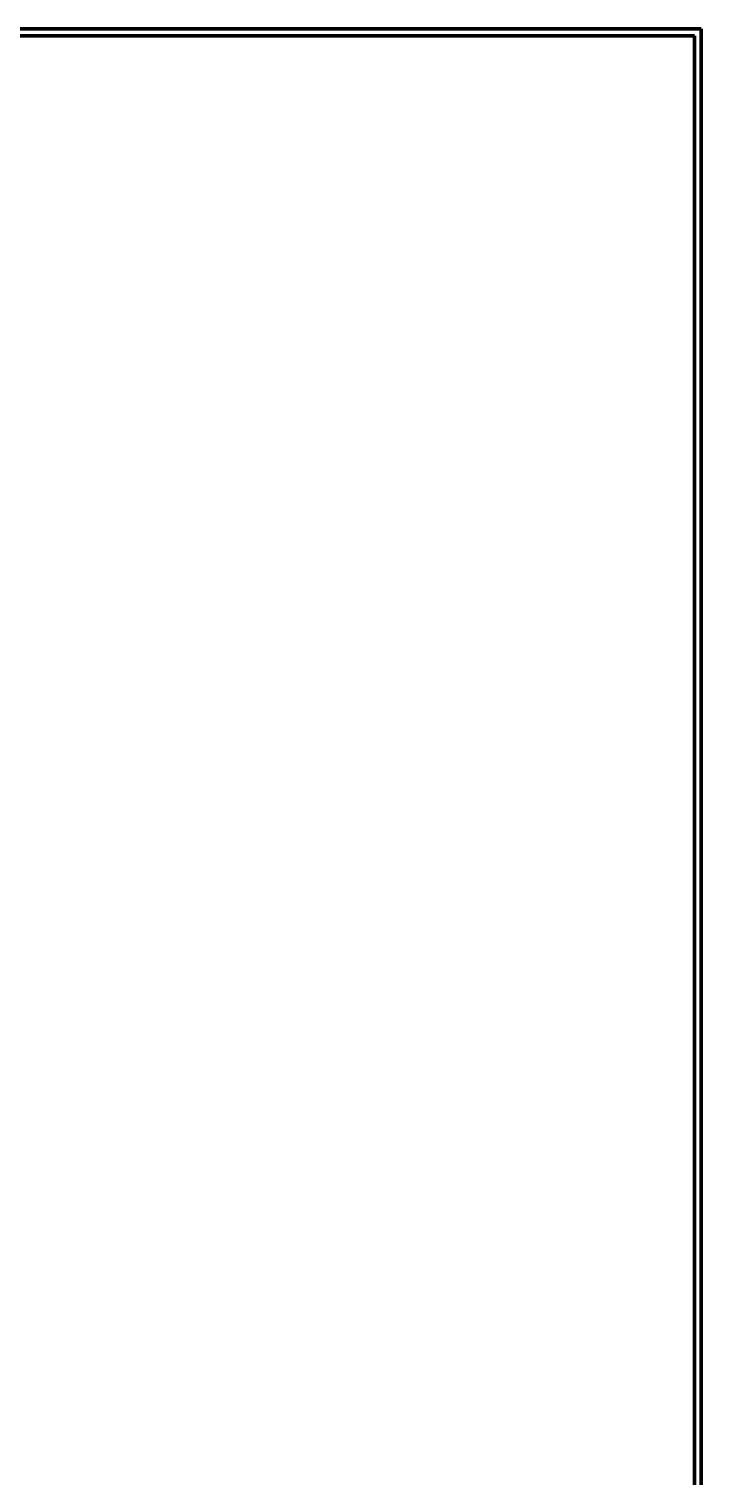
# Model space of a CAD drawing. Header units: millimetres. Extents: x 0 to 4.76, y 0 to 6.67.
# Drawn here: x 3.986 to 4.764, y 4.993 to 6.667 of the extents above; entities that cross this region are included whole.
import ezdxf

# ---------------------------------------------------------------- set-up
doc = ezdxf.new("R2010")
doc.units = ezdxf.units.MM
doc.layers.add('color#010101ff', color=7, linetype='CONTINUOUS', lineweight=100)
doc.layers.add('color#fefefeff', color=7, linetype='CONTINUOUS', lineweight=100)

msp = doc.modelspace()

# ---------------------------------------------------------------- linework, layer by layer
at = {"layer": 'color#010101ff'}
for p, q in [((0, 6.6667), (4.7639, 6.6667)), ((4.7639, 6.6667), (4.7639, 0.1558)), ((4.7564, 6.6586), (0.0079, 6.6587)), ((4.7554, 0.2083), (4.7564, 6.6586))]:
    msp.add_line(p, q, dxfattribs=at)
at = {"layer": 'color#fefefeff'}
for p, q in [((0.0079, 6.6587), (4.7564, 6.6586)), ((4.7564, 6.6586), (4.7554, 0.2083))]:
    msp.add_line(p, q, dxfattribs=at)

doc.saveas('drawing.dxf')
